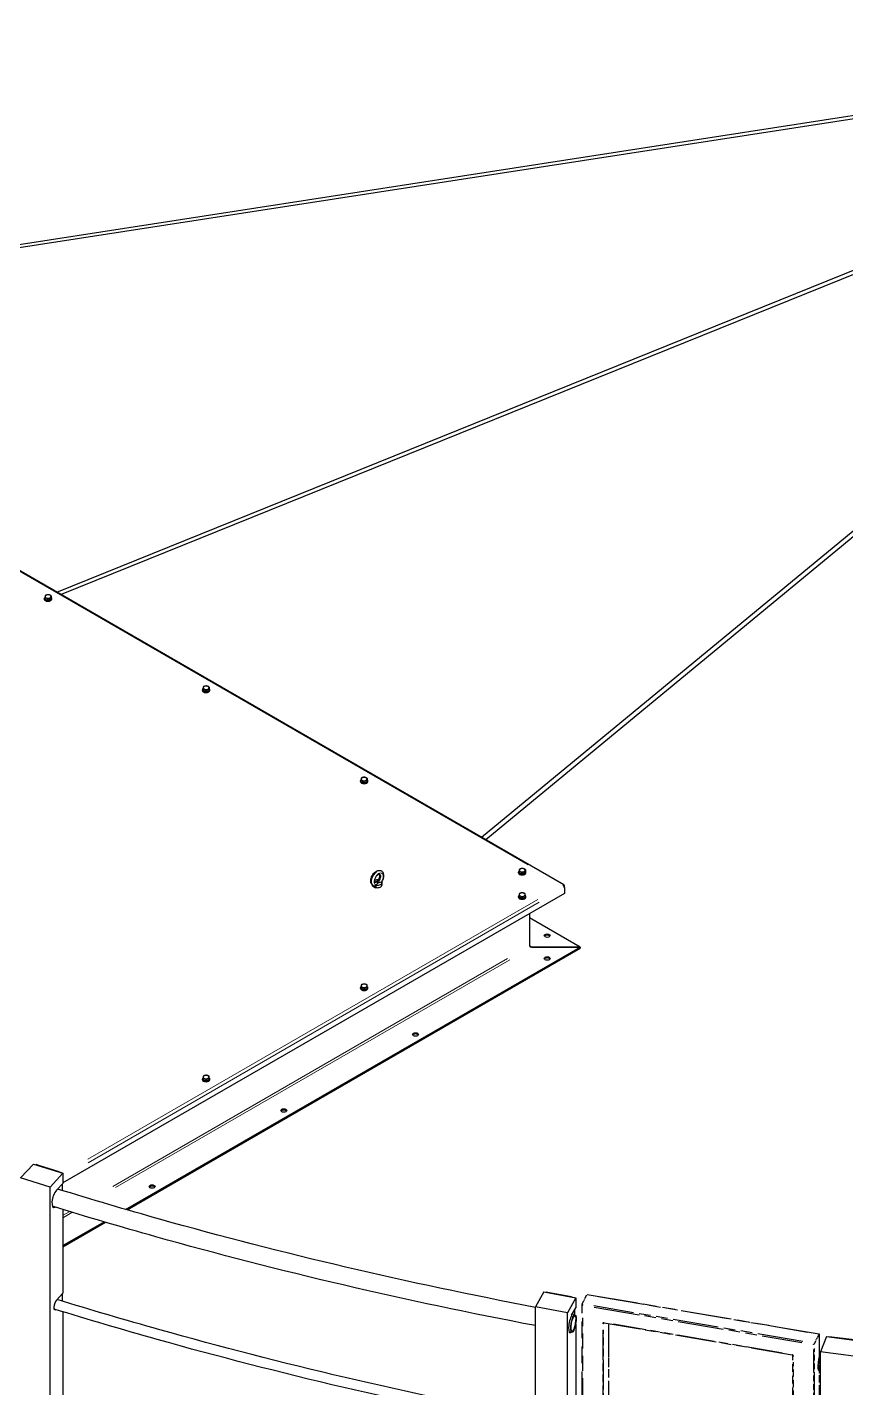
# Model space of a CAD drawing. Header units: millimetres. Extents: x 0 to 89100, y 0 to 63000.
# Drawn here: x 65374 to 67022, y 54623 to 57363 of the extents above; entities that cross this region are included whole.
import ezdxf

# ---------------------------------------------------------------- set-up
doc = ezdxf.new("R2010")
doc.units = ezdxf.units.MM
doc.header["$LTSCALE"] = 150
doc.linetypes.add('DOUBLE_DASH_CHAIN', pattern=[1.2403, 0.6614, -0.0827, 0.1654, -0.0827, 0.1654, -0.0827])
for name, color, linetype, lineweight in [('Reference', 7, 'DOUBLE_DASH_CHAIN', 25), ('Visible', 7, 'Continuous', 25), ('Visible Narrow', 7, 'Continuous', 18)]:
    doc.layers.add(name, color=color, linetype=linetype, lineweight=lineweight)

msp = doc.modelspace()

# ---------------------------------------------------------------- linework, layer by layer
at = {"layer": 'Reference', "ltscale": 1.351683}
msp.add_line((66491.16, 54270.3), (66491.16, 54791.87), dxfattribs=at)
at = {"layer": 'Reference', "ltscale": 0.072907}
for p, q in [((66491.22, 54792.17), (66500.99, 54811.27)), ((66958.74, 54712.42), (66968.51, 54731.52))]:
    msp.add_line(p, q, dxfattribs=at)
at = {"layer": 'Reference', "ltscale": 1.030289}
msp.add_line((66501.53, 54811.48), (66968.49, 54731.82), dxfattribs=at)
at = {"layer": 'Reference', "ltscale": 0.928365}
for p, q in [((66935.36, 54716.4), (66514.59, 54788.18)), ((66524.37, 54807.28), (66945.14, 54735.51))]:
    msp.add_line(p, q, dxfattribs=at)
at = {"layer": 'Reference', "ltscale": 1.207324}
msp.add_line((66492.23, 54298.11), (66492.23, 54763.98), dxfattribs=at)
at = {"layer": 'Reference', "ltscale": 0.922651}
msp.add_line((66515.46, 54785.9), (66933.64, 54714.57), dxfattribs=at)
at = {"layer": 'Reference', "ltscale": 0.601259}
for p, q in [((66532.51, 54739.49), (66532.51, 54507.46)), ((66534.37, 54508.04), (66534.37, 54740.07))]:
    msp.add_line(p, q, dxfattribs=at)
at = {"layer": 'Reference', "ltscale": 0.002102}
msp.add_line((66534.39, 54752.99), (66534.69, 54753.57), dxfattribs=at)
at = {"layer": 'Reference', "ltscale": 0.834725}
msp.add_line((66913.89, 54689.15), (66535.56, 54753.69), dxfattribs=at)
at = {"layer": 'Reference', "ltscale": 0.554977}
msp.add_line((66544.15, 54740.32), (66544.15, 54526.15), dxfattribs=at)
at = {"layer": 'Reference', "ltscale": 0.615989}
msp.add_line((66544.21, 54752.21), (66544.21, 54514.5), dxfattribs=at)
at = {"layer": 'Reference', "ltscale": 0.751242}
msp.add_line((66894.8, 54693.03), (66554.3, 54751.11), dxfattribs=at)
at = {"layer": 'Reference', "ltscale": 0.499843}
msp.add_line((66968.51, 54720.8), (66968.51, 54527.91), dxfattribs=at)
at = {"layer": 'Reference', "ltscale": 0.555262}
msp.add_line((66968.58, 54731.71), (66968.58, 54517.43), dxfattribs=at)
at = {"layer": 'Reference', "ltscale": 0.632901}
msp.add_line((66915.52, 54443.45), (66915.52, 54687.69), dxfattribs=at)
at = {"layer": 'Reference', "ltscale": 0.468891}
msp.add_line((66956.88, 54700.55), (66956.88, 54519.6), dxfattribs=at)
at = {"layer": 'Reference', "ltscale": 0.472452}
msp.add_line((66958.74, 54519.96), (66958.74, 54702.29), dxfattribs=at)
at = {"layer": 'Reference', "ltscale": 0.565575}
msp.add_line((66916.6, 54456.47), (66916.6, 54674.73), dxfattribs=at)
at = {"layer": 'Reference', "ltscale": 0.005963}
for centre, major_axis, ratio, start_param, end_param in [((66492.66, 54790.7), (-1.34, 1.59), 0.4194686, 0.1740295, 1.7448259), ((66957.3, 54711.44), (-1.48, -1.25), 0.2083367, 1.1094871, 2.6802835)]:
    msp.add_ellipse(centre, major_axis=major_axis, ratio=ratio, start_param=start_param, end_param=end_param, dxfattribs=at)
at = {"layer": 'Reference', "ltscale": 0.002036}
for centre, major_axis, ratio, start_param, end_param in [((66502.43, 54809.8), (-1.34, 1.59), 0.4194686, 5.8218761, 6.4572149), ((66967.08, 54730.54), (-1.48, -1.25), 0.2083367, 2.6802835, 3.3156222)]:
    msp.add_ellipse(centre, major_axis=major_axis, ratio=ratio, start_param=start_param, end_param=end_param, dxfattribs=at)
at = {"layer": 'Reference', "ltscale": 0.008875}
for centre, major_axis, start_param, end_param in [((66535.39, 54751.89), (-2.67, 1.37), 5.1720467, 6.5857634), ((66913.72, 54687.35), (2.67, -1.37), 0.4596577, 1.8733744)]:
    msp.add_ellipse(centre, major_axis=major_axis, ratio=0.7830351, start_param=start_param, end_param=end_param, dxfattribs=at)
at = {"layer": 'Reference', "ltscale": 0.004387}
msp.add_ellipse((66532.94, 54753.21), major_axis=(1.5, 0), ratio=0.5773503, start_param=4.5036492, end_param=5.9173659, dxfattribs=at)
at = {"layer": 'Reference', "ltscale": 0.000988783}
msp.add_ellipse((66535.81, 54752.72), major_axis=(-1.34, 0.68), ratio=0.7830351, start_param=0.0190559, end_param=0.362062, dxfattribs=at)
at = {"layer": 'Reference', "ltscale": 0.002572}
for centre in [(66535.81, 54755.17), (66914.15, 54690.63)]:
    msp.add_ellipse(centre, major_axis=(-0.25, -1.48), ratio=0.2313497, start_param=5.3945006, end_param=6.2364124, dxfattribs=at)
at = {"layer": 'Reference', "ltscale": 0.003567}
msp.add_ellipse((66917.02, 54687.69), major_axis=(-1.5, 0), ratio=0.5773503, start_param=0.0641758, end_param=1.2193409, dxfattribs=at)
at = {"layer": 'Reference', "ltscale": 0.004544}
msp.add_open_spline([(66534.48, 54753.4), (66534.49, 54753.43), (66534.51, 54753.46), (66534.57, 54753.52), (66534.61, 54753.55), (66534.72, 54753.62), (66534.8, 54753.65), (66534.97, 54753.69), (66535.07, 54753.71), (66535.3, 54753.72), (66535.43, 54753.71), (66535.56, 54753.69)], degree=3, knots=[5.0935068, 5.0935068, 5.0935068, 5.0935068, 5.3314425, 5.3314425, 5.5693782, 5.5693782, 5.8073139, 5.8073139, 6.0452496, 6.0452496, 6.2831853, 6.2831853, 6.2831853, 6.2831853], dxfattribs=at)
at = {"layer": 'Reference', "ltscale": 0.005953}
msp.add_open_spline([(66913.89, 54689.15), (66914.03, 54689.13), (66914.17, 54689.09), (66914.45, 54688.98), (66914.59, 54688.91), (66914.84, 54688.75), (66914.96, 54688.66), (66915.16, 54688.47), (66915.24, 54688.37), (66915.38, 54688.17), (66915.43, 54688.07), (66915.5, 54687.89), (66915.52, 54687.8), (66915.52, 54687.72), (66915.52, 54687.7), (66915.52, 54687.69)], degree=3, knots=[0, 0, 0, 0, 0.2476045, 0.2476045, 0.4959225, 0.4959225, 0.7442905, 0.7442905, 0.9919072, 0.9919072, 1.2419026, 1.2419026, 1.5090099, 1.5090099, 1.5707963, 1.5707963, 1.5707963, 1.5707963], dxfattribs=at)
at = {"layer": 'Visible'}
for p, q in [((62881.17, 56542.5), (67975.12, 57330.53)), ((67978.23, 57323.84), (62886.64, 56536.17)), ((65433.52, 56225.24), (68020.77, 57271.17)), ((68027.65, 57265.49), (65442.14, 56220.26)), ((66288.44, 55731.65), (68098.83, 57224.4)), ((68108.66, 57220.42), (66297.05, 55726.68)), ((66454.36, 55635.85), (65057.47, 56442.35)), ((65409.47, 56214.56), (65409.47, 56211.28)), ((65421.39, 56213.73), (65421.39, 56210.45)), ((65422.22, 56214.42), (65421.8, 56212.44)), ((65421.85, 56212.65), (65421.85, 56212.49)), ((65422.22, 56217.7), (65422.22, 56214.42)), ((65408.35, 56211.26), (65408.35, 56212.49)), ((65412.25, 56210.08), (65409.47, 56211.28)), ((65415.02, 56208.88), (65412.25, 56210.08)), ((65415.02, 56212.16), (65415.02, 56208.88)), ((65418.2, 56209.67), (65415.02, 56208.88)), ((65421.39, 56210.45), (65418.2, 56209.67)), ((65421.8, 56212.44), (65421.39, 56210.45)), ((65423.35, 56211.26), (65423.35, 56212.49)), ((65726.54, 56027.55), (65726.54, 56028.77)), ((65727.67, 56030.85), (65727.67, 56027.57)), ((65730.44, 56026.37), (65727.67, 56027.57)), ((65733.21, 56025.17), (65730.44, 56026.37)), ((65733.21, 56028.45), (65733.21, 56025.17)), ((65736.4, 56025.96), (65733.21, 56025.17)), ((65739.59, 56026.74), (65736.4, 56025.96)), ((65739.59, 56030.02), (65739.59, 56026.74)), ((65740, 56028.73), (65739.59, 56026.74)), ((65740.42, 56030.71), (65740, 56028.73)), ((65740.04, 56028.93), (65740.04, 56028.77)), ((65740.42, 56033.99), (65740.42, 56030.71)), ((65741.54, 56027.55), (65741.54, 56028.77)), ((66044.74, 55843.84), (66044.74, 55845.06)), ((66045.87, 55847.14), (66045.87, 55843.86)), ((66048.64, 55842.66), (66045.87, 55843.86)), ((66051.41, 55841.46), (66048.64, 55842.66)), ((66051.41, 55844.74), (66051.41, 55841.46)), ((66054.6, 55842.24), (66051.41, 55841.46)), ((66057.78, 55843.03), (66054.6, 55842.24)), ((66057.78, 55846.31), (66057.78, 55843.03)), ((66058.2, 55845.02), (66057.78, 55843.03)), ((66058.61, 55847), (66058.2, 55845.02)), ((66058.24, 55845.22), (66058.24, 55845.06)), ((66058.61, 55850.28), (66058.61, 55847)), ((66059.74, 55843.84), (66059.74, 55845.06)), ((66376.81, 55666.57), (66376.81, 55663.29)), ((66077.01, 55642.38), (66077.01, 55642.38)), ((66087.26, 55663.98), (66087.13, 55664.06)), ((66088.13, 55640.53), (66088.13, 55635.63)), ((66088.57, 55637.62), (66088.13, 55637.37)), ((66088.57, 55637.62), (66088.43, 55644.06)), ((66362.94, 55660.13), (66362.94, 55661.35)), ((66364.07, 55663.42), (66364.07, 55660.15)), ((66366.84, 55658.95), (66364.07, 55660.15)), ((66369.61, 55657.75), (66366.84, 55658.95)), ((66369.61, 55661.02), (66369.61, 55657.75)), ((66372.8, 55658.53), (66369.61, 55657.75)), ((66375.98, 55659.32), (66372.8, 55658.53)), ((66375.98, 55662.59), (66375.98, 55659.32)), ((66376.4, 55661.3), (66375.98, 55659.32)), ((66376.81, 55663.29), (66376.4, 55661.3)), ((66376.44, 55661.51), (66376.44, 55661.35)), ((66377.94, 55660.13), (66377.94, 55661.35)), ((66455.76, 55618.75), (65445.94, 55035.73)), ((66068.95, 55633.64), (66068.99, 55635.66)), ((66068.95, 55633.64), (66075.31, 55629.97)), ((66070.72, 55634.57), (66069.93, 55635.02)), ((66075.31, 55629.97), (66075.17, 55636.4)), ((66076.13, 55630.44), (66075.31, 55629.97)), ((66362.94, 55611.14), (66362.94, 55612.36)), ((66364.41, 55617.97), (66364.41, 55614.7)), ((66364.44, 55612.7), (66364.41, 55614.7)), ((66364.44, 55612.71), (66364.44, 55612.36)), ((66364.47, 55610.7), (66364.44, 55612.7)), ((66364.47, 55613.97), (66364.47, 55610.7)), ((66367.49, 55609.71), (66364.47, 55610.7)), ((66370.51, 55612), (66370.51, 55608.73)), ((66376.47, 55610.76), (66373.49, 55609.75)), ((66376.47, 55614.04), (66376.47, 55610.76)), ((66377.94, 55611.14), (66377.94, 55612.36)), ((66454.36, 55633.26), (66455.29, 55633.79)), ((66454.58, 55632.85), (66455.76, 55633.53)), ((66455.26, 55630.68), (66455.76, 55630.39)), ((66455.76, 55633.53), (66455.29, 55633.79)), ((66455.29, 55630.12), (66455.76, 55630.39)), ((66455.76, 55630.39), (66455.76, 55633.53)), ((66455.76, 55630.39), (66455.76, 55618.75)), ((66370.51, 55608.73), (66367.49, 55609.71)), ((66373.49, 55609.75), (66370.51, 55608.73)), ((66385.31, 55578.08), (66385.31, 55513.15)), ((66487.12, 55510.71), (66385.31, 55569.49)), ((65572.09, 54982.41), (66487.12, 55510.7)), ((65574.91, 54981.59), (66487.12, 55508.26)), ((66487.12, 55510.7), (66389.55, 55510.71)), ((66389.55, 55510.7), (66487.12, 55510.71)), ((66487.12, 55510.71), (66487.12, 55510.7)), ((66487.12, 55510.7), (66487.12, 55508.26)), ((66044.74, 55427.42), (66044.74, 55428.65)), ((66046.21, 55434.26), (66046.21, 55430.98)), ((66046.24, 55428.98), (66046.21, 55430.98)), ((66046.24, 55429), (66046.24, 55428.65)), ((66046.28, 55426.98), (66046.24, 55428.98)), ((66046.28, 55430.26), (66046.28, 55426.98)), ((66049.29, 55426), (66046.28, 55426.98)), ((66052.31, 55425.02), (66049.29, 55426)), ((66052.31, 55428.29), (66052.31, 55425.02)), ((66055.29, 55426.03), (66052.31, 55425.02)), ((66058.28, 55427.05), (66055.29, 55426.03)), ((66058.28, 55430.33), (66058.28, 55427.05)), ((66059.74, 55427.42), (66059.74, 55428.65)), ((65726.54, 55243.71), (65726.54, 55244.94)), ((65728.01, 55250.55), (65728.01, 55247.27)), ((65728.04, 55245.27), (65728.01, 55247.27)), ((65728.04, 55245.29), (65728.04, 55244.94)), ((65728.08, 55243.27), (65728.04, 55245.27)), ((65728.08, 55246.55), (65728.08, 55243.27)), ((65731.09, 55242.29), (65728.08, 55243.27)), ((65734.11, 55241.31), (65731.09, 55242.29)), ((65734.11, 55244.58), (65734.11, 55241.31)), ((65737.09, 55242.32), (65734.11, 55241.31)), ((65740.08, 55243.34), (65737.09, 55242.32)), ((65740.08, 55246.61), (65740.08, 55243.34)), ((65741.54, 55243.71), (65741.54, 55244.94)), ((65386.6, 55073.75), (65360.5, 55045.96)), ((65386.6, 55073.75), (65445.94, 55055.18)), ((65391.23, 55072.3), (65391.68, 55072.78)), ((65397.61, 55070.93), (65391.68, 55072.78)), ((65438.49, 55058.13), (65397.61, 55070.93)), ((65419.84, 55027.39), (65360.5, 55045.96)), ((65445.94, 55055.18), (65419.84, 55027.39)), ((65432.89, 55021.07), (65445.94, 55034.97)), ((65438.49, 55058.13), (65444.43, 55056.27)), ((65443.97, 55055.79), (65444.43, 55056.27)), ((65444.43, 55056.27), (65444.43, 55055.65)), ((65445.94, 55055.18), (65445.94, 55034.97)), ((65419.84, 54285.8), (65419.84, 55027.39)), ((65444.43, 55033.36), (65444.43, 55020.61)), ((65445.94, 54982.25), (65445.94, 54813.9)), ((65445.94, 54909.58), (65528.71, 54957.37)), ((65445.94, 54907.13), (65531.52, 54956.54)), ((66414, 54816.4), (66397.26, 54786.3)), ((66414, 54816.4), (66478.27, 54804.48)), ((66418.5, 54815.56), (66418.72, 54815.96)), ((66425.14, 54814.77), (66418.72, 54815.96)), ((65432.89, 54800.01), (65445.94, 54813.9)), ((65444.43, 54812.29), (65444.43, 54797.88)), ((66469.42, 54806.56), (66425.14, 54814.77)), ((66478.27, 54804.48), (66461.53, 54774.39)), ((66469.42, 54806.56), (66475.84, 54805.37)), ((66475.62, 54804.97), (66475.84, 54805.37)), ((66475.84, 54805.37), (66475.84, 54804.93)), ((66478.27, 54804.48), (66478.27, 54784.27)), ((65445.94, 54776.31), (65445.94, 54599.57)), ((66461.53, 54774.39), (66397.26, 54786.3)), ((66397.26, 54044.72), (66397.26, 54786.3)), ((66461.53, 54032.8), (66461.53, 54774.39)), ((66469.9, 54769.23), (66478.27, 54784.27)), ((66475.84, 54779.92), (66475.84, 54770.69)), ((66478.27, 54752.43), (66477.81, 54751.61)), ((66477.97, 54752.49), (66478.27, 54752.43)), ((66478.27, 54752.43), (66478.27, 54563.21)), ((66982.87, 54726.42), (66971.3, 54695.52)), ((66982.87, 54726.42), (67048.85, 54718.19)), ((66987.19, 54725.88), (66987.33, 54726.24)), ((66993.93, 54725.42), (66987.33, 54726.24)), ((67039.38, 54719.75), (66993.93, 54725.42)), ((67037.28, 54687.29), (66971.3, 54695.52)), ((66971.3, 53953.94), (66971.3, 54695.52))]:
    msp.add_line(p, q, dxfattribs=at)
for centre, major_axis, ratio, start_param, end_param in [((68289.52, 57194.93), (-6187.5, 0), 0.5773503, 6.0962024, 9.6168762), ((68289.52, 57194.93), (-6112.5, 0), 0.5773503, 0, 1.3652724), ((65415.85, 56212.49), (7.5, 0), 0.5773503, 2.5754935, 6.8388121), ((65415.85, 56216.41), (-6, 0), 0.5773503, 6.1631016, 7.2102992), ((65415.85, 56216.41), (-6, 0), 0.5773503, 5.1159041, 6.1631016), ((65415.85, 56216.41), (-6, 0), 0.5773503, 0.9271139, 1.9743114), ((65415.85, 56216.41), (6, 0), 0.5773503, 0.9271139, 1.9743114), ((65415.85, 56216.41), (6, 0), 0.5773503, 5.1159041, 6.1631016), ((65415.85, 56216.41), (6, 0), 0.5773503, 6.1631016, 7.2102992), ((65415.85, 56211.26), (7.5, 0), 0.5773503, 3.1415927, 6.2831853), ((65415.85, 56212.49), (-6, 0), 0.5773503, 0.5122191, 1.3420087), ((65415.85, 56212.49), (-6, 0), 0.5773503, 1.5289442, 2.4196787), ((65415.85, 56212.49), (6, 0), 0.5773503, 6.0035196, 6.2831853), ((65734.04, 56028.77), (7.5, 0), 0.5773503, 2.5754935, 6.8388121), ((65734.04, 56027.55), (7.5, 0), 0.5773503, 3.1415927, 6.2831853), ((65734.04, 56032.69), (-6, 0), 0.5773503, 6.1631016, 7.2102992), ((65734.04, 56032.69), (-6, 0), 0.5773503, 5.1159041, 6.1631016), ((65734.04, 56028.77), (-6, 0), 0.5773503, 0.5122191, 1.3420087), ((65734.04, 56032.69), (-6, 0), 0.5773503, 0.9271139, 1.9743114), ((65734.04, 56032.69), (6, 0), 0.5773503, 0.9271139, 1.9743114), ((65734.04, 56028.77), (-6, 0), 0.5773503, 1.5289442, 2.4196787), ((65734.04, 56032.69), (6, 0), 0.5773503, 5.1159041, 6.1631016), ((65734.04, 56032.69), (6, 0), 0.5773503, 6.1631016, 7.2102992), ((65734.04, 56028.77), (6, 0), 0.5773503, 6.0035196, 6.2831853), ((66052.24, 55845.06), (7.5, 0), 0.5773503, 2.5754935, 6.8388121), ((66052.24, 55843.84), (7.5, 0), 0.5773503, 3.1415927, 6.2831853), ((66052.24, 55848.98), (-6, 0), 0.5773503, 6.1631016, 7.2102992), ((66052.24, 55848.98), (-6, 0), 0.5773503, 5.1159041, 6.1631016), ((66052.24, 55845.06), (-6, 0), 0.5773503, 0.5122191, 1.3420087), ((66052.24, 55848.98), (-6, 0), 0.5773503, 0.9271139, 1.9743114), ((66052.24, 55848.98), (6, 0), 0.5773503, 0.9271139, 1.9743114), ((66052.24, 55845.06), (-6, 0), 0.5773503, 1.5289442, 2.4196787), ((66052.24, 55848.98), (6, 0), 0.5773503, 5.1159041, 6.1631016), ((66052.24, 55848.98), (6, 0), 0.5773503, 6.1631016, 7.2102992), ((66052.24, 55845.06), (6, 0), 0.5773503, 6.0035196, 6.2831853), ((66370.44, 55665.27), (-6, 0), 0.5773503, 6.1631016, 7.2102992), ((66370.44, 55665.27), (-6, 0), 0.5773503, 5.1159041, 6.1631016), ((66370.44, 55665.27), (6, 0), 0.5773503, 0.9271139, 1.9743114), ((66370.44, 55665.27), (6, 0), 0.5773503, 5.1159041, 6.1631016), ((66370.44, 55665.27), (6, 0), 0.5773503, 6.1631016, 7.2102992), ((66078.76, 55640.53), (9.37, 0), 0.5773503, 1.3943417, 2.1674955), ((66078.76, 55640.53), (9.37, 0), 0.5773503, 4.4095243, 6.5860499), ((66370.44, 55661.35), (7.5, 0), 0.5773503, 2.5754935, 6.8388121), ((66370.44, 55660.13), (7.5, 0), 0.5773503, 3.1415927, 6.2831853), ((66370.44, 55661.35), (-6, 0), 0.5773503, 0.5122191, 1.3420087), ((66370.44, 55665.27), (-6, 0), 0.5773503, 0.9271139, 1.9743114), ((66370.44, 55661.35), (-6, 0), 0.5773503, 1.5289442, 2.4196787), ((66370.44, 55661.35), (6, 0), 0.5773503, 6.0035196, 6.2831853), ((66078.76, 55782.83), (-6.55, 310.51), 0.0216007, 2.0652003, 2.0833215), ((66078.76, 55635.63), (9.37, 0), 0.5773503, 4.4276455, 6.2831853), ((66370.44, 55612.36), (7.5, 0), 0.5773503, 2.5053533, 6.9221564), ((66370.44, 55611.14), (7.5, 0), 0.5773503, 3.1415927, 6.2831853), ((66370.44, 55616.28), (-6, 0), 0.5773503, 5.245453, 6.2926506), ((66370.44, 55616.28), (-6, 0), 0.5773503, 0.0094653, 1.0566628), ((66370.44, 55612.36), (-6, 0), 0.5773503, 0, 0.0542781), ((66370.44, 55612.36), (-6, 0), 0.5773503, 0.6235085, 1.4898171), ((66370.44, 55616.28), (6, 0), 0.5773503, 1.0566628, 2.1038604), ((66370.44, 55616.28), (-6, 0), 0.5773503, 1.0566628, 2.1038604), ((66370.44, 55612.36), (-6, 0), 0.5773503, 1.6731041, 2.5346167), ((66370.44, 55616.28), (6, 0), 0.5773503, 0.0094653, 1.0566628), ((66370.44, 55616.28), (6, 0), 0.5773503, 5.245453, 6.2926506), ((66452.11, 55631.96), (2.25, 3.9), 0.5773503, 5.4977871, 7.0685835), ((66452.11, 55631.96), (2.25, -3.9), 0.5773503, 0.7853982, 2.3561945), ((66420.83, 55531.22), (6, 0), 0.5773503, 0.3613671, 2.7802255), ((66389.55, 55513.16), (-4.24, 0), 0.5774155, 0.0000565, 1.5708528), ((66389.55, 55513.15), (-4.24, 0), 0.5774155, 6.2831288, 7.8539252), ((66420.83, 55485.29), (6, 0), 0.5773503, 0.3613671, 2.7802255), ((66052.24, 55428.65), (7.5, 0), 0.5773503, 2.5053533, 6.9221564), ((66052.24, 55427.42), (7.5, 0), 0.5773503, 3.1415927, 6.2831853), ((66052.24, 55432.57), (-6, 0), 0.5773503, 5.245453, 6.2926506), ((66052.24, 55432.57), (-6, 0), 0.5773503, 0.0094653, 1.0566628), ((66052.24, 55428.65), (-6, 0), 0.5773503, 0, 0.0542781), ((66052.24, 55428.65), (-6, 0), 0.5773503, 0.6235085, 1.4898171), ((66052.24, 55432.57), (6, 0), 0.5773503, 1.0566628, 2.1038604), ((66052.24, 55432.57), (-6, 0), 0.5773503, 1.0566628, 2.1038604), ((66052.24, 55428.65), (-6, 0), 0.5773503, 1.6731041, 2.5346167), ((66052.24, 55432.57), (6, 0), 0.5773503, 0.0094653, 1.0566628), ((66052.24, 55432.57), (6, 0), 0.5773503, 5.245453, 6.2926506), ((66155.66, 55332.2), (6, 0), 0.5773503, 0.3613671, 2.7802255), ((65734.04, 55244.94), (7.5, 0), 0.5773503, 2.5053533, 6.9221564), ((65734.04, 55243.71), (7.5, 0), 0.5773503, 3.1415927, 6.2831853), ((65734.04, 55248.86), (-6, 0), 0.5773503, 5.245453, 6.2926506), ((65734.04, 55248.86), (-6, 0), 0.5773503, 0.0094653, 1.0566628), ((65734.04, 55244.94), (-6, 0), 0.5773503, 0, 0.0542781), ((65734.04, 55244.94), (-6, 0), 0.5773503, 0.6235085, 1.4898171), ((65734.04, 55248.86), (6, 0), 0.5773503, 1.0566628, 2.1038604), ((65734.04, 55248.86), (-6, 0), 0.5773503, 1.0566628, 2.1038604), ((65734.04, 55244.94), (-6, 0), 0.5773503, 1.6731041, 2.5346167), ((65734.04, 55248.86), (6, 0), 0.5773503, 0.0094653, 1.0566628), ((65734.04, 55248.86), (6, 0), 0.5773503, 5.245453, 6.2926506), ((65890.5, 55179.11), (6, 0), 0.5773503, 0.3613671, 2.7802255), ((65432.89, 55005.15), (-5.82, -18.61), 0.3891271, 3.8189654, 6.6722794), ((65428.88, 55005.42), (5.82, 18.61), 0.3891271, 6.0810262, 6.1859166), ((65625.33, 55026.01), (6, 0), 0.5773503, 0.3613671, 2.7802255), ((65426.9, 55006.04), (5.82, 18.61), 0.3891271, 3.6086395, 3.6405916), ((65428.88, 55005.42), (-5.82, -18.61), 0.3891271, 0.355006, 0.4998032), ((65430.91, 55005.77), (-5.82, -18.61), 0.3891271, 0.1370037, 0.3879688), ((65432.89, 54790.82), (-3.36, -10.74), 0.3891271, 3.8189654, 6.7549794), ((65428.88, 54791.09), (-3.36, -10.74), 0.3891271, 0.5583386, 0.6295123), ((65430.91, 54791.44), (-3.36, -10.74), 0.3891271, 0.2389997, 0.4702093), ((66469.9, 54753.3), (-3.55, -19.17), 0.249651, 3.7803887, 6.6712385), ((66465.87, 54753.14), (-3.55, -19.17), 0.249651, 0.4731406, 0.4941055), ((66467.76, 54753.7), (-3.55, -19.17), 0.249651, 0.2256854, 0.387017), ((66969.79, 54675.84), (-2.32, -17.96), 0.1779245, 3.3738584, 6.2831853)]:
    msp.add_ellipse(centre, major_axis=major_axis, ratio=ratio, start_param=start_param, end_param=end_param, dxfattribs=at)
for centre, major_axis, ratio in [((66420.83, 55533.67), (6, 0), 0.5773503), ((66420.83, 55487.74), (6, 0), 0.5773503), ((66155.66, 55334.65), (6, 0), 0.5773503), ((65890.5, 55181.55), (6, 0), 0.5773503), ((65625.33, 55028.46), (6, 0), 0.5773503), ((66473.5, 54752.71), (3.23, 17.82), 0.2448327), ((66473.5, 54752.71), (2.8, 15.42), 0.2448327)]:
    msp.add_ellipse(centre, major_axis=major_axis, ratio=ratio, dxfattribs=at)
for points, weights in [([(65409.89, 56216.82), (65409.7, 56215.9), (65409.47, 56214.56)], [1, 1.03814443452, 1.0003653387]), ([(65409.47, 56214.56), (65410.96, 56214.19), (65412.25, 56213.63)], [1.0003653387, 1.03814443452, 1]), ([(65410.3, 56218.53), (65410.08, 56217.74), (65409.89, 56216.82)], [1.0003653387, 1.03814443452, 1]), ([(65413.49, 56219.59), (65412.01, 56219.23), (65410.3, 56218.53)], [1, 1.03814443452, 1.0003653387]), ([(65412.25, 56213.63), (65413.53, 56213.08), (65415.02, 56212.16)], [1, 1.03814443452, 1.0003653387]), ([(65416.68, 56220.1), (65414.97, 56219.96), (65413.49, 56219.59)], [1.0003653387, 1.03814443452, 1]), ([(65415.02, 56212.16), (65416.72, 56212.86), (65418.2, 56213.22)], [1.0003653387, 1.03814443452, 1]), ([(65419.45, 56219.18), (65418.16, 56219.73), (65416.68, 56220.1)], [1, 1.03814443452, 1.0003653387]), ([(65418.2, 56213.22), (65419.68, 56213.58), (65421.39, 56213.73)], [1, 1.03814443452, 1.0003653387]), ([(65422.22, 56217.7), (65420.73, 56218.62), (65419.45, 56219.18)], [1.0003653387, 1.03814443452, 1]), ([(65421.39, 56213.73), (65421.61, 56215.07), (65421.8, 56215.99)], [1.0003653387, 1.03814443452, 1]), ([(65421.8, 56215.99), (65422, 56216.91), (65422.22, 56217.7)], [1, 1.03814443452, 1.0003653387]), ([(65728.09, 56033.11), (65727.9, 56032.19), (65727.67, 56030.85)], [1, 1.03814443452, 1.0003653387]), ([(65727.67, 56030.85), (65729.16, 56030.48), (65730.44, 56029.92)], [1.0003653387, 1.03814443452, 1]), ([(65728.5, 56034.82), (65728.28, 56034.03), (65728.09, 56033.11)], [1.0003653387, 1.03814443452, 1]), ([(65731.69, 56035.88), (65730.21, 56035.52), (65728.5, 56034.82)], [1, 1.03814443452, 1.0003653387]), ([(65730.44, 56029.92), (65731.73, 56029.37), (65733.21, 56028.45)], [1, 1.03814443452, 1.0003653387]), ([(65734.87, 56036.39), (65733.17, 56036.24), (65731.69, 56035.88)], [1.0003653387, 1.03814443452, 1]), ([(65733.21, 56028.45), (65734.92, 56029.14), (65736.4, 56029.51)], [1.0003653387, 1.03814443452, 1]), ([(65737.65, 56035.46), (65736.36, 56036.02), (65734.87, 56036.39)], [1, 1.03814443452, 1.0003653387]), ([(65736.4, 56029.51), (65737.88, 56029.87), (65739.59, 56030.02)], [1, 1.03814443452, 1.0003653387]), ([(65740.42, 56033.99), (65738.93, 56034.91), (65737.65, 56035.46)], [1.0003653387, 1.03814443452, 1]), ([(65739.59, 56030.02), (65739.81, 56031.36), (65740, 56032.28)], [1.0003653387, 1.03814443452, 1]), ([(65740, 56032.28), (65740.19, 56033.2), (65740.42, 56033.99)], [1, 1.03814443452, 1.0003653387]), ([(66046.29, 55849.4), (66046.09, 55848.48), (66045.87, 55847.14)], [1, 1.03814443452, 1.0003653387]), ([(66045.87, 55847.14), (66047.36, 55846.77), (66048.64, 55846.21)], [1.0003653387, 1.03814443452, 1]), ([(66046.7, 55851.11), (66046.48, 55850.32), (66046.29, 55849.4)], [1.0003653387, 1.03814443452, 1]), ([(66049.89, 55852.17), (66048.41, 55851.8), (66046.7, 55851.11)], [1, 1.03814443452, 1.0003653387]), ([(66048.64, 55846.21), (66049.93, 55845.65), (66051.41, 55844.74)], [1, 1.03814443452, 1.0003653387]), ([(66053.07, 55852.68), (66051.37, 55852.53), (66049.89, 55852.17)], [1.0003653387, 1.03814443452, 1]), ([(66051.41, 55844.74), (66053.12, 55845.43), (66054.6, 55845.8)], [1.0003653387, 1.03814443452, 1]), ([(66055.84, 55851.75), (66054.56, 55852.31), (66053.07, 55852.68)], [1, 1.03814443452, 1.0003653387]), ([(66054.6, 55845.8), (66056.08, 55846.16), (66057.78, 55846.31)], [1, 1.03814443452, 1.0003653387]), ([(66058.61, 55850.28), (66057.13, 55851.2), (66055.84, 55851.75)], [1.0003653387, 1.03814443452, 1]), ([(66057.78, 55846.31), (66058.01, 55847.65), (66058.2, 55848.57)], [1.0003653387, 1.03814443452, 1]), ([(66058.2, 55848.57), (66058.39, 55849.49), (66058.61, 55850.28)], [1, 1.03814443452, 1.0003653387]), ([(66364.48, 55665.69), (66364.29, 55664.76), (66364.07, 55663.42)], [1, 1.03814443452, 1.0003653387]), ([(66364.9, 55667.4), (66364.68, 55666.61), (66364.48, 55665.69)], [1.0003653387, 1.03814443452, 1]), ([(66368.08, 55668.46), (66366.61, 55668.09), (66364.9, 55667.4)], [1, 1.03814443452, 1.0003653387]), ([(66371.27, 55668.97), (66369.56, 55668.82), (66368.08, 55668.46)], [1.0003653387, 1.03814443452, 1]), ([(66374.04, 55668.04), (66372.76, 55668.6), (66371.27, 55668.97)], [1, 1.03814443452, 1.0003653387]), ([(66376.81, 55666.57), (66375.33, 55667.48), (66374.04, 55668.04)], [1.0003653387, 1.03814443452, 1]), ([(66375.98, 55662.59), (66376.2, 55663.93), (66376.4, 55664.86)], [1.0003653387, 1.03814443452, 1]), ([(66376.4, 55664.86), (66376.59, 55665.78), (66376.81, 55666.57)], [1, 1.03814443452, 1.0003653387]), ([(66087.06, 55641.87), (66087.37, 55642), (66087.71, 55642.14)], [1.06244661735, 1.03210525676, 1]), ([(66364.07, 55663.42), (66365.55, 55663.06), (66366.84, 55662.5)], [1.0003653387, 1.03814443452, 1]), ([(66366.84, 55662.5), (66368.13, 55661.94), (66369.61, 55661.02)], [1, 1.03814443452, 1.0003653387]), ([(66369.61, 55661.02), (66371.32, 55661.72), (66372.8, 55662.08)], [1.0003653387, 1.03814443452, 1]), ([(66372.8, 55662.08), (66374.28, 55662.45), (66375.98, 55662.59)], [1, 1.03814443452, 1.0003653387]), ([(66075.96, 55635.36), (66076.3, 55635.61), (66076.61, 55635.84)], [1, 1.03210525676, 1.06244661735]), ([(66367.39, 55619.26), (66366.01, 55618.79), (66364.41, 55617.97)], [1, 1.03814443452, 1.0003653387]), ([(66364.41, 55617.97), (66364.43, 55617.18), (66364.44, 55616.25)], [1.0003653387, 1.03814443452, 1]), ([(66364.44, 55616.25), (66364.46, 55615.32), (66364.47, 55613.97)], [1, 1.03814443452, 1.0003653387]), ([(66364.47, 55613.97), (66366.09, 55613.72), (66367.49, 55613.26)], [1.0003653387, 1.03814443452, 1]), ([(66370.38, 55620), (66368.78, 55619.74), (66367.39, 55619.26)], [1.0003653387, 1.03814443452, 1]), ([(66367.49, 55613.26), (66368.89, 55612.81), (66370.51, 55612)], [1, 1.03814443452, 1.0003653387]), ([(66373.39, 55619.3), (66371.99, 55619.75), (66370.38, 55620)], [1, 1.03814443452, 1.0003653387]), ([(66370.51, 55612), (66372.11, 55612.83), (66373.49, 55613.3)], [1.0003653387, 1.03814443452, 1]), ([(66376.41, 55618.04), (66374.79, 55618.84), (66373.39, 55619.3)], [1.0003653387, 1.03814443452, 1]), ([(66373.49, 55613.3), (66374.87, 55613.77), (66376.47, 55614.04)], [1, 1.03814443452, 1.0003653387]), ([(66376.44, 55616.31), (66376.43, 55617.24), (66376.41, 55618.04)], [1, 1.03814443452, 1.0003653387]), ([(66376.47, 55614.04), (66376.46, 55615.39), (66376.44, 55616.31)], [1.0003653387, 1.03814443452, 1]), ([(66049.19, 55435.55), (66047.81, 55435.08), (66046.21, 55434.26)], [1, 1.03814443452, 1.0003653387]), ([(66046.21, 55434.26), (66046.23, 55433.46), (66046.24, 55432.54)], [1.0003653387, 1.03814443452, 1]), ([(66046.24, 55432.54), (66046.26, 55431.61), (66046.28, 55430.26)], [1, 1.03814443452, 1.0003653387]), ([(66046.28, 55430.26), (66047.89, 55430.01), (66049.29, 55429.55)], [1.0003653387, 1.03814443452, 1]), ([(66052.18, 55436.29), (66050.58, 55436.02), (66049.19, 55435.55)], [1.0003653387, 1.03814443452, 1]), ([(66049.29, 55429.55), (66050.69, 55429.1), (66052.31, 55428.29)], [1, 1.03814443452, 1.0003653387]), ([(66055.19, 55435.59), (66053.79, 55436.04), (66052.18, 55436.29)], [1, 1.03814443452, 1.0003653387]), ([(66052.31, 55428.29), (66053.91, 55429.11), (66055.29, 55429.59)], [1.0003653387, 1.03814443452, 1]), ([(66058.21, 55434.33), (66056.59, 55435.13), (66055.19, 55435.59)], [1.0003653387, 1.03814443452, 1]), ([(66055.29, 55429.59), (66056.68, 55430.06), (66058.28, 55430.33)], [1, 1.03814443452, 1.0003653387]), ([(66058.24, 55432.6), (66058.23, 55433.53), (66058.21, 55434.33)], [1, 1.03814443452, 1.0003653387]), ([(66058.28, 55430.33), (66058.26, 55431.67), (66058.24, 55432.6)], [1.0003653387, 1.03814443452, 1]), ([(65731, 55251.84), (65729.61, 55251.37), (65728.01, 55250.55)], [1, 1.03814443452, 1.0003653387]), ([(65728.01, 55250.55), (65728.03, 55249.75), (65728.04, 55248.82)], [1.0003653387, 1.03814443452, 1]), ([(65728.04, 55248.82), (65728.06, 55247.9), (65728.08, 55246.55)], [1, 1.03814443452, 1.0003653387]), ([(65728.08, 55246.55), (65729.69, 55246.3), (65731.09, 55245.84)], [1.0003653387, 1.03814443452, 1]), ([(65733.98, 55252.58), (65732.38, 55252.31), (65731, 55251.84)], [1.0003653387, 1.03814443452, 1]), ([(65731.09, 55245.84), (65732.49, 55245.38), (65734.11, 55244.58)], [1, 1.03814443452, 1.0003653387]), ([(65737, 55251.87), (65735.6, 55252.33), (65733.98, 55252.58)], [1, 1.03814443452, 1.0003653387]), ([(65734.11, 55244.58), (65735.71, 55245.4), (65737.09, 55245.87)], [1.0003653387, 1.03814443452, 1]), ([(65740.01, 55250.61), (65738.4, 55251.42), (65737, 55251.87)], [1.0003653387, 1.03814443452, 1]), ([(65737.09, 55245.87), (65738.48, 55246.35), (65740.08, 55246.61)], [1, 1.03814443452, 1.0003653387]), ([(65740.04, 55248.89), (65740.03, 55249.82), (65740.01, 55250.61)], [1, 1.03814443452, 1.0003653387]), ([(65740.08, 55246.61), (65740.06, 55247.96), (65740.04, 55248.89)], [1.0003653387, 1.03814443452, 1])]:
    msp.add_rational_spline(points, weights, degree=2, dxfattribs=at)
for points, knots in [([(66069.93, 55635.02), (66069, 55635.56), (66068.19, 55636.28), (66066.86, 55638.02), (66066.36, 55639.05), (66065.62, 55641.46), (66065.46, 55642.86), (66065.54, 55645.94), (66065.83, 55647.63), (66066.82, 55650.99), (66067.52, 55652.66), (66069.25, 55655.82), (66070.27, 55657.32), (66072.55, 55660.02), (66073.81, 55661.24), (66076.54, 55663.26), (66078, 55664.07), (66080.98, 55665.06), (66082.5, 55665.28), (66085.1, 55664.96), (66086.17, 55664.62), (66087.13, 55664.06)], [-2.3561945, -2.3561945, -2.3561945, -2.3561945, -2.1285941, -2.1285941, -1.8792515, -1.8792515, -1.5690746, -1.5690746, -1.2118087, -1.2118087, -0.854039, -0.854039, -0.5012726, -0.5012726, -0.1465999, -0.1465999, 0.2137379, 0.2137379, 0.5494352, 0.5494352, 0.7853982, 0.7853982, 0.7853982, 0.7853982]), ([(66074.47, 55641.06), (66074.34, 55641.14), (66074.2, 55641.25), (66073.85, 55641.81), (66073.66, 55642.28), (66073.47, 55643.45), (66073.43, 55644.1), (66073.53, 55645.57), (66073.66, 55646.39), (66074.11, 55648.13), (66074.44, 55649.06), (66075.26, 55650.88), (66075.77, 55651.79), (66076.89, 55653.46), (66077.52, 55654.23), (66078.78, 55655.54), (66079.43, 55656.08), (66080.63, 55656.91), (66081.19, 55657.19), (66082.14, 55657.55), (66082.53, 55657.62), (66083.15, 55657.64), (66083.33, 55657.58), (66083.48, 55657.51), (66083.5, 55657.5), (66083.51, 55657.49)], [-2.3561945, -2.3561945, -2.3561945, -2.3561945, -2.0420352, -2.0420352, -1.7264659, -1.7264659, -1.4673273, -1.4673273, -1.2019714, -1.2019714, -0.9267158, -0.9267158, -0.6457387, -0.6457387, -0.3650973, -0.3650973, -0.0909601, -0.0909601, 0.1726807, 0.1726807, 0.4325068, 0.4325068, 0.7416349, 0.7416349, 0.7853982, 0.7853982, 0.7853982, 0.7853982]), ([(66074.09, 55641.43), (66074.14, 55641.43), (66074.19, 55641.43), (66074.37, 55641.44), (66074.52, 55641.46), (66074.87, 55641.54), (66075.06, 55641.59), (66075.28, 55641.67)], [2.65857048, 2.65857048, 2.65857048, 2.65857048, 2.7135837, 2.7135837, 2.83271343, 2.83271343, 2.95184317, 2.95184317, 2.95184317, 2.95184317]), ([(66077.01, 55642.38), (66077, 55642.37), (66076.99, 55642.37), (66076.96, 55642.36), (66076.95, 55642.35), (66076.91, 55642.33), (66076.88, 55642.31), (66076.77, 55642.26), (66076.69, 55642.22), (66076.25, 55642.02), (66075.8, 55641.86), (66075.28, 55641.67)], [-1.4562933, -1.4562933, -1.4562933, -1.4562933, -1.44378361, -1.44378361, -1.4301303, -1.4301303, -1.39485265, -1.39485265, -1.30115207, -1.30115207, -0.92188658, -0.92188658, -0.92188658, -0.92188658]), ([(66076.61, 55635.84), (66077.83, 55636.73), (66078.59, 55637.79), (66079.41, 55639.07), (66079.65, 55639.49), (66079.98, 55639.91), (66080.07, 55640.01), (66080.23, 55640.16), (66080.29, 55640.21), (66080.39, 55640.28), (66080.42, 55640.3), (66080.47, 55640.33), (66080.49, 55640.35), (66080.51, 55640.36)], [-0.72083028, -0.72083028, -0.72083028, -0.72083028, -0.36234149, -0.36234149, -0.14264662, -0.14264662, -0.07199889, -0.07199889, -0.02885542, -0.02885542, -0.01167621, -0.01167621, -0.00006359, -0.00006359, -0.00006359, -0.00006359]), ([(66078.69, 55643.94), (66078.59, 55643.85), (66078.5, 55643.76), (66078.11, 55643.36), (66077.87, 55643.07), (66077.54, 55642.76), (66077.45, 55642.68), (66077.29, 55642.56), (66077.22, 55642.52), (66077.13, 55642.45), (66077.1, 55642.44), (66077.05, 55642.41), (66077.03, 55642.39), (66077.01, 55642.38)], [-0.41966457, -0.41966457, -0.41966457, -0.41966457, -0.36234149, -0.36234149, -0.14264662, -0.14264662, -0.07199889, -0.07199889, -0.02885542, -0.02885542, -0.01167621, -0.01167621, -0.00006359, -0.00006359, -0.00006359, -0.00006359]), ([(66078.69, 55643.94), (66079.33, 55644.56), (66079.97, 55645.28), (66081.17, 55646.88), (66081.73, 55647.76), (66082.69, 55649.57), (66083.09, 55650.51), (66083.68, 55652.29), (66083.87, 55653.15), (66084.07, 55654.66), (66084.08, 55655.31), (66083.98, 55656.36), (66083.87, 55656.75), (66083.65, 55657.31), (66083.53, 55657.44), (66083.45, 55657.51), (66083.44, 55657.52), (66083.43, 55657.53)], [-2.8162424, -2.8162424, -2.8162424, -2.8162424, -2.5435628, -2.5435628, -2.2628817, -2.2628817, -1.9812652, -1.9812652, -1.7057698, -1.7057698, -1.4425193, -1.4425193, -1.1904884, -1.1904884, -0.9179316, -0.9179316, -0.8708314, -0.8708314, -0.8708314, -0.8708314]), ([(66080.51, 55640.36), (66080.52, 55640.36), (66080.53, 55640.37), (66080.55, 55640.38), (66080.56, 55640.39), (66080.6, 55640.41), (66080.63, 55640.42), (66080.75, 55640.48), (66080.83, 55640.51), (66081.59, 55640.77), (66082.62, 55640.84), (66084.85, 55641.2), (66086.05, 55641.44), (66087.06, 55641.87)], [-1.4562933, -1.4562933, -1.4562933, -1.4562933, -1.4437836, -1.4437836, -1.4301303, -1.4301303, -1.3948526, -1.3948526, -1.3011521, -1.3011521, -0.5710757, -0.5710757, 0, 0, 0, 0]), ([(66080.51, 55640.36), (66080.51, 55640.36), (66080.51, 55640.36), (66080.51, 55640.36), (66080.51, 55640.36), (66080.51, 55640.36)], [13.31779376298, 13.31779376298, 13.31779376298, 13.31779376298, 13.31805195735, 13.31805195735, 13.31831015171, 13.31831015171, 13.31831015171, 13.31831015171]), ([(66088.46, 55642.66), (66089.21, 55643.88), (66089.86, 55645.16), (66091.03, 55648.08), (66091.5, 55649.73), (66092.04, 55653), (66092.1, 55654.62), (66091.73, 55657.75), (66091.3, 55659.26), (66089.9, 55661.76), (66089.02, 55662.78), (66087.72, 55663.71), (66087.5, 55663.85), (66087.26, 55663.98)], [-2.4244562, -2.4244562, -2.4244562, -2.4244562, -2.145083, -2.145083, -1.8051618, -1.8051618, -1.4652406, -1.4652406, -1.1253194, -1.1253194, -0.8424167, -0.8424167, -0.7853982, -0.7853982, -0.7853982, -0.7853982]), ([(66070.72, 55634.57), (66070.87, 55634.48), (66071.03, 55634.39), (66071.36, 55634.23), (66071.52, 55634.16), (66071.85, 55634.02), (66072.02, 55633.95), (66072.36, 55633.84), (66072.54, 55633.79), (66072.88, 55633.69), (66073.06, 55633.65), (66073.23, 55633.61)], [2.35619449, 2.35619449, 2.35619449, 2.35619449, 2.39462819, 2.39462819, 2.4330619, 2.4330619, 2.4714956, 2.4714956, 2.50992931, 2.50992931, 2.54836301, 2.54836301, 2.54836301, 2.54836301]), ([(66075.17, 55636.4), (66075.19, 55635.65), (66075.09, 55635.06), (66074.75, 55634.23), (66074.53, 55633.95), (66074.04, 55633.63), (66073.77, 55633.56), (66073.39, 55633.59), (66073.31, 55633.6), (66073.23, 55633.61)], [0, 0, 0, 0, 0.3633261, 0.3633261, 0.6808716, 0.6808716, 0.955434, 0.955434, 1.0240387, 1.0240387, 1.0240387, 1.0240387]), ([(66397.26, 54785.3), (66139.31, 54834.38), (65887.12, 54893.51), (65573.03, 54981.81), (65503.73, 55002.26), (65435.14, 55023.47)], [4.35468483, 4.35468483, 4.35468483, 4.35468483, 4.48947876, 4.48947876, 4.52810625, 4.52810625, 4.52810625, 4.52810625]), ([(66397.26, 54748.43), (66135.97, 54797.95), (65880.49, 54857.75), (65563.04, 54946.99), (65493.55, 54967.5), (65424.77, 54988.77)], [4.35351009, 4.35351009, 4.35351009, 4.35351009, 4.48947876, 4.48947876, 4.52804537, 4.52804537, 4.52804537, 4.52804537]), ([(66397.26, 54562.8), (66138.57, 54611.98), (65885.66, 54671.26), (65571.19, 54759.67), (65502.21, 54780.01), (65433.93, 54801.12)], [4.35442377, 4.35442377, 4.35442377, 4.35442377, 4.48947876, 4.48947876, 4.52788863, 4.52788863, 4.52788863, 4.52788863]), ([(66397.26, 54542.27), (66136.71, 54591.69), (65881.96, 54651.34), (65565.57, 54740.29), (65496.44, 54760.68), (65428, 54781.83)], [4.35376952, 4.35376952, 4.35376952, 4.35376952, 4.48947876, 4.48947876, 4.52788322, 4.52788322, 4.52788322, 4.52788322]), ([(62075.77, 54755.39), (61949.51, 54578.44), (61845.66, 54395.89), (61591.94, 53806.71), (61530.17, 53386.48), (61637.48, 52558.4), (61805.33, 52150.93), (62352.93, 51385.33), (62734.35, 51027.61), (63672.57, 50399.08), (64229.89, 50128.67), (65463.03, 49703.22), (66138.63, 49548.25), (67277.11, 49402.75), (67724.62, 49372.23), (68172.91, 49367.73)], [3.5362149, 3.5362149, 3.5362149, 3.5362149, 3.6833053, 3.6833053, 4.0016656, 4.0016656, 4.3186134, 4.3186134, 4.6383092, 4.6383092, 4.9591467, 4.9591467, 5.2799455, 5.2799455, 5.4804087, 5.4804087, 5.4804087, 5.4804087])]:
    msp.add_open_spline(points, degree=3, knots=knots, dxfattribs=at)
for points in [[(66476.74, 54770.53), (66474.89, 54770.86), (66473.03, 54771.2), (66471.18, 54771.54)], [(66470.27, 54734.89), (66468.45, 54735.22), (66466.62, 54735.55), (66464.8, 54735.88)], [(66971.3, 54657.38), (66970.03, 54657.54), (66968.75, 54657.71), (66967.47, 54657.87)]]:
    msp.add_open_spline(points, degree=3, dxfattribs=at)
at = {"layer": 'Visible Narrow'}
for p, q in [((66382.27, 55675.96), (65125.07, 56401.8)), ((66078.29, 55642.02), (66078.3, 55642.02)), ((66079.18, 55641.52), (66078.34, 55642)), ((66078.34, 55642), (66079.17, 55641.51)), ((66079.22, 55641.49), (66079.22, 55641.49)), ((65496.25, 55083.76), (66401.8, 55606.59)), ((66404.83, 55600.98), (65496.4, 55076.51)), ((66385.29, 55513.15), (66385.29, 55578.07)), ((66385.52, 55513.03), (66389.32, 55510.83)), ((66389.55, 55510.71), (66389.54, 55510.71)), ((66389.54, 55510.71), (66389.55, 55510.7)), ((66389.55, 55510.7), (66389.54, 55510.7)), ((65546.08, 55028.63), (66341.12, 55487.65)), ((66345.43, 55485.24), (65551.6, 55026.92)), ((65397.59, 55070.9), (65397.18, 55070.47)), ((65438.06, 55057.67), (65438.47, 55058.11)), ((65446.58, 54971.19), (65458.24, 54977.92)), ((65463.52, 54976.07), (65446.86, 54966.45)), ((66425.13, 54814.75), (66424.93, 54814.39)), ((66469.21, 54806.18), (66469.41, 54806.54)), ((66993.92, 54725.4), (66993.8, 54725.08))]:
    msp.add_line(p, q, dxfattribs=at)
for centre, major_axis, ratio, start_param, end_param in [((66078.53, 55649.54), (8.68, 14.47), 0.5660368, 0.0486062, 0.7554645), ((66078.99, 55649.28), (-8.19, -14.76), 0.5884459, 3.1707725, 3.8776308), ((66078.53, 55649.54), (8.68, 14.47), 0.5660368, 0.9125442, 3.0331192), ((66078.99, 55649.28), (-8.19, -14.76), 0.5884459, 4.0347105, 6.1552855), ((66081.64, 55647.82), (6.31, 11.51), 0.5915725, 4.9440762, 9.1668577), ((66078.53, 55649.54), (-4.92, -7.98), 0.5568458, 0.1609514, 0.7677667), ((66078.99, 55649.28), (4.43, 8.26), 0.5971481, 3.1621228, 3.8687953), ((66078.29, 55638.96), (-1.87, 3.25), 0.5773503, 5.5231584, 5.9798406), ((66078.3, 55638.96), (-1.87, 3.25), 0.5773503, 5.5231584, 5.9798406), ((66078.53, 55649.54), (-4.92, -7.98), 0.5568458, 0.918716, 3.0215529), ((66079.22, 55638.43), (-1.87, 3.25), 0.5773503, 5.0157337, 5.4724159), ((66079.22, 55638.43), (1.87, -3.25), 0.5773503, 1.874141, 2.3308233), ((66078.99, 55649.28), (4.43, 8.26), 0.5971481, 4.0262674, 6.1466565), ((66081.64, 55647.82), (-6.31, -11.51), 0.5915725, 1.3799667, 1.5579942), ((66081.64, 55647.82), (-6.31, -11.51), 0.5915725, 6.2697544, 6.4477818), ((66389.54, 55513.15), (-4.24, 0), 0.5772851, 6.2831288, 7.8539252), ((66389.54, 55513.16), (-4.24, 0), 0.5773503, 0.7864928, 1.5707963)]:
    msp.add_ellipse(centre, major_axis=major_axis, ratio=ratio, start_param=start_param, end_param=end_param, dxfattribs=at)

doc.saveas('drawing.dxf')
